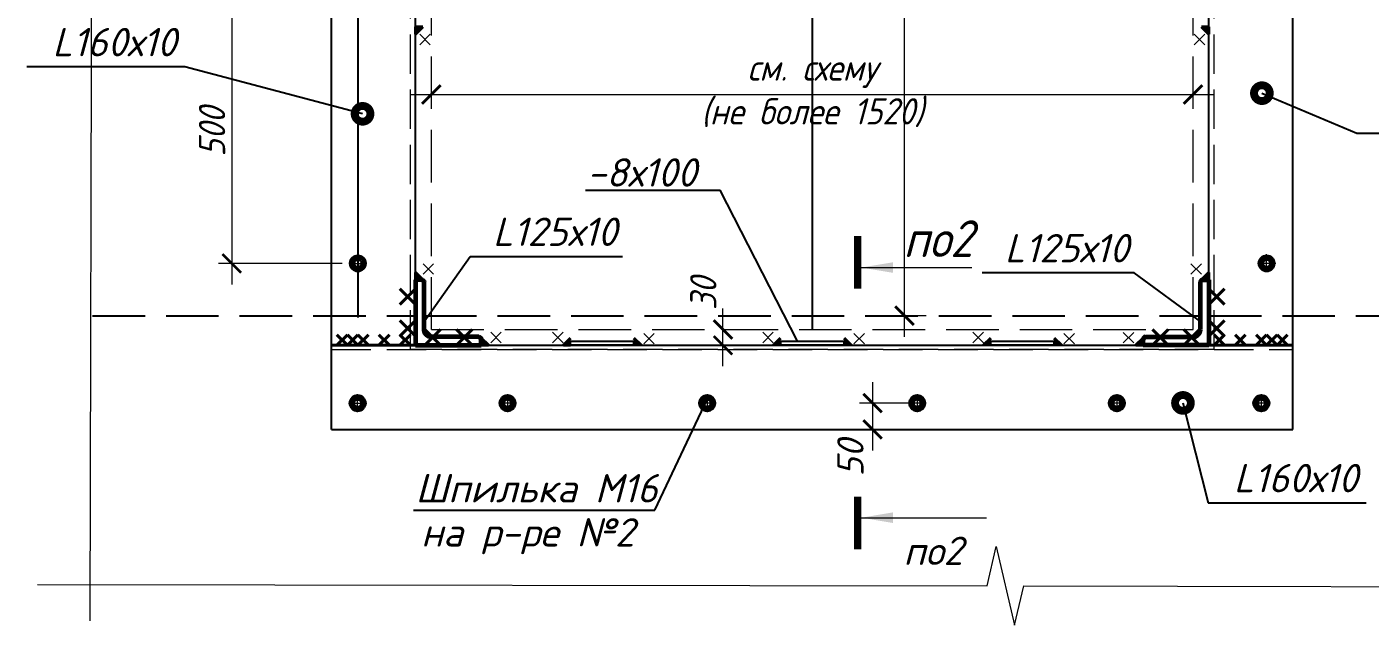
# Model space of a CAD drawing. Header units: millimetres. Extents: x 749182 to 2267578, y 70462 to 311449.
# Drawn here: x 2153316 to 2155873, y 199539 to 200678 of the extents above; entities that cross this region are included whole.
import ezdxf
from ezdxf.enums import TextEntityAlignment as Align

# ---------------------------------------------------------------- set-up
doc = ezdxf.new("R2010")
doc.units = ezdxf.units.MM
doc.linetypes.add('ГОСТ 2.303 4', pattern=[7, 5, -2, 0])
doc.linetypes.add('осеваяX2', pattern=[4, 2.5, -0.5, 0.5, -0.5])
doc.layers.get('Defpoints').update_dxf_attribs({"color": 255})
for name, color, linetype, lineweight in [('1Стены', 252, 'Continuous', 25), ('Оси', 165, 'осеваяX2', 13), ('Размер', 7, 'Continuous', 13), ('размеры', 7, 'Continuous', 9), ('сварка', 156, 'Continuous', 9), ('Стены', 184, 'Continuous', 40), ('штриховка кирпич', 42, 'Continuous', 5)]:
    doc.layers.add(name, color=color, linetype=linetype, lineweight=lineweight)
doc.layers.add('CS_UNPLOTTED', color=254, linetype='Continuous', plot=False)
doc.layers.add('металл', color=124, linetype='Continuous')
doc.layers.add('Текст', color=7, linetype='Continuous')
doc.styles.add('GOST 2.304_new', font='isocpeur.ttf', dxfattribs={"width": 0.9, "oblique": 15})
doc.styles.add('М2', font='isocpeui.ttf')
doc.dimstyles.new('SPDS', dxfattribs={"dimscale": 25, "dimtxt": 2.5, "dimasz": 1.77, "dimexe": 1.25, "dimexo": 0.625, "dimtad": 1, "dimdec": 0, "dimrnd": 0.001, "dimtxsty": 'GOST 2.304_new', "dimblk": 'ARCHTICK', "dimcen": 2.5, "dimdle": 2, "dimclrt": 256, "dimazin": 2, "dimtfac": 0.75, "dimtdec": 0, "dimtmove": 1, "dimatfit": 3, "dimfxl": 0, "dimtolj": 1, "dimlwd": 9, "dimlwe": 9, "dimarcsym": 0})
doc.dimstyles.new('SPDS 1_20', dxfattribs={"dimscale": 20, "dimtxt": 2.5, "dimasz": 1.77, "dimexe": 1.25, "dimexo": 0.625, "dimtad": 1, "dimdec": 0, "dimrnd": 0.001, "dimtxsty": 'М2', "dimblk": 'ARCHTICK', "dimcen": 2.5, "dimdle": 2, "dimclrt": 256, "dimadec": 0, "dimazin": 2, "dimtfac": 0.75, "dimtdec": 0, "dimtmove": 1, "dimatfit": 3, "dimfxl": 0, "dimtolj": 1, "dimlwd": 9, "dimlwe": 9, "dimarcsym": 0})

# ---------------------------------------------------------------- blocks, each defined once
blk = doc.blocks.new('свар')
at = {"layer": 'сварка', "color": 0, "linetype": 'Continuous', "ltscale": 10}
for p, q in [((10, 10), (-10, -10)), ((-10, 10), (10, -10))]:
    blk.add_line(p, q, dxfattribs=at)
blk = doc.blocks.new('м16')
at = {"layer": 'металл', "lineweight": 30, "ltscale": 20}
for p, q in [((-11, 6.4), (0, 12.7)), ((-11, -6.4), (-11, 6.4)), ((0, 12.7), (11, 6.4)), ((11, 6.4), (11, -6.4)), ((0, -12.7), (-11, -6.4)), ((11, -6.4), (0, -12.7))]:
    blk.add_line(p, q, dxfattribs=at)
blk.add_circle((0, 0), 15, dxfattribs=at)
for radius, start, end in [(10.4, 0, 180), (10.4, 180, 0), (6.92, 0, 180), (6.92, 180, 0)]:
    blk.add_arc((0, 0), radius, start, end, dxfattribs=at)
at = {"layer": 'металл', "linetype": 'Continuous', "lineweight": 25, "ltscale": 20}
blk.add_arc((0, 0), 8, 255, 165, dxfattribs=at)
at = {"layer": 'Оси', "ltscale": 20}
for p, q in [((17, 0), (-17.3, 0)), ((0, 17.3), (0, -17.3))]:
    blk.add_line(p, q, dxfattribs=at)
blk = doc.blocks.new('_ArchTick')
at = {"color": 0, "linetype": 'ByBlock', "const_width": 0.15}
blk.add_lwpolyline([(-0.5, -0.5), (0.5, 0.5)], dxfattribs=at)
blk = doc.blocks.new('*D1228')
at = {"layer": 'Defpoints', "color": 0, "lineweight": 20, "ltscale": 20, "transparency": 16777216}
for p in [(2154630.8, 200101.5), (2154640.9, 200101.5), (2154630.8, 200071.5)]:
    blk.add_point(p, dxfattribs=at)
at = {"layer": 'Размер', "color": 0, "lineweight": 9, "ltscale": 20, "transparency": 16777216}
for p, q in [((2154640.9, 200031.5), (2154640.9, 200141.5)), ((2154643.3, 200101.5), (2154665.9, 200101.5)), ((2154643.3, 200071.5), (2154665.9, 200071.5))]:
    blk.add_line(p, q, dxfattribs=at)
at = {"layer": 'Размер', "color": 0, "lineweight": 9, "ltscale": 20, "transparency": 16777216, "xscale": 35.4, "yscale": 35.4, "zscale": 35.4}
for p, rotation in [((2154640.9, 200101.5), 90), ((2154640.9, 200071.5), 270)]:
    blk.add_blockref('_ArchTick', p, dxfattribs=dict(at, rotation=rotation))
at = {"layer": 'Размер', "ltscale": 20, "transparency": 16777216, "insert": (2154603.4, 200169.8), "char_height": 50, "attachment_point": 5, "rotation": 90, "style": 'GOST 2.304_new'}
blk.add_mtext('\\A1;30', dxfattribs=at)
blk = doc.blocks.new('*D1231')
at = {"layer": 'Defpoints', "color": 0, "lineweight": 20, "ltscale": 20, "transparency": 16777216}
for p in [(2154986.3, 202327.9), (2155040.2, 202327.9), (2155040.2, 200127.9)]:
    blk.add_point(p, dxfattribs=at)
at = {"layer": 'Размер', "color": 0, "lineweight": 9, "ltscale": 20, "transparency": 16777216}
for p, q in [((2154986.3, 200087.9), (2154986.3, 202367.9)), ((2155027.7, 202327.9), (2154961.3, 202327.9)), ((2155027.7, 200127.9), (2154961.3, 200127.9))]:
    blk.add_line(p, q, dxfattribs=at)
at = {"layer": 'Размер', "color": 0, "lineweight": 9, "ltscale": 20, "transparency": 16777216, "xscale": 35.4, "yscale": 35.4, "zscale": 35.4}
for p, rotation in [((2154986.3, 202327.9), 90), ((2154986.3, 200127.9), 270)]:
    blk.add_blockref('_ArchTick', p, dxfattribs=dict(at, rotation=rotation))
at = {"layer": 'Размер', "ltscale": 20, "transparency": 16777216, "insert": (2154979.5, 201431.5), "char_height": 50, "width": 670.583, "attachment_point": 5, "rotation": 90, "style": 'М2'}
blk.add_mtext('\\A1;2200 \\P(уточнять по АР)', dxfattribs=at)
blk = doc.blocks.new('*D1232')
at = {"layer": 'Defpoints', "color": 0, "lineweight": 20, "ltscale": 20, "transparency": 16777216}
for p in [(2155535.8, 200549), (2154085.8, 200533.9), (2155535.8, 200533.9)]:
    blk.add_point(p, dxfattribs=at)
at = {"layer": 'размеры', "color": 0, "lineweight": 9, "ltscale": 20, "transparency": 16777216}
for p, q in [((2154085.8, 200546.4), (2154085.8, 200574)), ((2155535.8, 200546.4), (2155535.8, 200574)), ((2154045.8, 200549), (2155575.8, 200549))]:
    blk.add_line(p, q, dxfattribs=at)
at = {"layer": 'размеры', "color": 0, "lineweight": 9, "ltscale": 20, "transparency": 16777216, "xscale": 35.4, "yscale": 35.4, "zscale": 35.4, "rotation": 180}
blk.add_blockref('_ArchTick', (2154085.8, 200549), dxfattribs=at)
at = {"layer": 'размеры', "color": 0, "lineweight": 9, "ltscale": 20, "transparency": 16777216, "xscale": 35.4, "yscale": 35.4, "zscale": 35.4}
blk.add_blockref('_ArchTick', (2155535.8, 200549), dxfattribs=at)
at = {"layer": 'размеры', "ltscale": 20, "transparency": 16777216, "insert": (2154810.8, 200556.2), "char_height": 50, "width": 518.876, "attachment_point": 5, "style": 'GOST 2.304_new'}
blk.add_mtext('\\A1;см. схему \\P(не более 1520)', dxfattribs=at)
blk = doc.blocks.new('*D1238')
at = {"layer": 'Defpoints', "color": 0, "lineweight": 20, "ltscale": 20, "transparency": 16777216}
for p in [(2153928.5, 200727.9), (2153705.7, 200227.5), (2153928.5, 200227.5)]:
    blk.add_point(p, dxfattribs=at)
at = {"layer": 'размеры', "color": 0, "lineweight": 9, "ltscale": 20, "transparency": 16777216}
for p, q in [((2153705.7, 200767.9), (2153705.7, 200187.5)), ((2153916, 200727.9), (2153680.7, 200727.9)), ((2153916, 200227.5), (2153680.7, 200227.5))]:
    blk.add_line(p, q, dxfattribs=at)
at = {"layer": 'размеры', "color": 0, "lineweight": 9, "ltscale": 20, "transparency": 16777216, "xscale": 35.4, "yscale": 35.4, "zscale": 35.4}
for p, rotation in [((2153705.7, 200727.9), 90), ((2153705.7, 200227.5), 270)]:
    blk.add_blockref('_ArchTick', p, dxfattribs=dict(at, rotation=rotation))
at = {"layer": 'размеры', "ltscale": 20, "transparency": 16777216, "insert": (2153668.2, 200477.7), "char_height": 50, "attachment_point": 5, "rotation": 90, "style": 'GOST 2.304_new'}
blk.add_mtext('\\A1;500', dxfattribs=at)
blk = doc.blocks.new('*D1038')
at = {"layer": 'Defpoints', "color": 0, "lineweight": 20, "ltscale": 20, "transparency": 16777216}
for p in [(2155010.7, 199961.5), (2154925.8, 199911.5), (2155010.7, 199911.5)]:
    blk.add_point(p, dxfattribs=at)
at = {"layer": 'Размер', "color": 0, "lineweight": 9, "ltscale": 20, "transparency": 16777216}
for p, q in [((2154925.8, 200001.5), (2154925.8, 199871.5)), ((2154998.2, 199961.5), (2154900.8, 199961.5)), ((2154998.2, 199911.5), (2154900.8, 199911.5))]:
    blk.add_line(p, q, dxfattribs=at)
at = {"layer": 'Размер', "color": 0, "lineweight": 9, "ltscale": 20, "transparency": 16777216, "xscale": 35.4, "yscale": 35.4, "zscale": 35.4}
for p, rotation in [((2154925.8, 199961.5), 90), ((2154925.8, 199911.5), 270)]:
    blk.add_blockref('_ArchTick', p, dxfattribs=dict(at, rotation=rotation))
at = {"layer": 'Размер', "ltscale": 20, "transparency": 16777216, "insert": (2154883.5, 199856.9), "char_height": 50, "attachment_point": 5, "rotation": 90, "style": 'М2'}
blk.add_mtext('\\A1;50', dxfattribs=at)

msp = doc.modelspace()

# ---------------------------------------------------------------- hatches: boundary and pattern name
at = {"layer": 'Стены', "linetype": 'Continuous', "ltscale": 5}
for points in [[(2154055.7786, 200677.8021), (2154055.7786, 200664.1587), (2154069.422, 200677.8021)], [(2155565.7885, 200677.8021), (2155565.7885, 200664.1587), (2155552.145, 200677.8021)], [(2154055.7688, 200196.4884), (2154055.7688, 200210.1318), (2154069.4122, 200196.4884)], [(2155565.7885, 200196.4785), (2155565.7885, 200210.122), (2155552.145, 200196.4785)], [(2154180.7688, 200071.4884), (2154180.7688, 200085.1318), (2154194.4122, 200071.4884)], [(2154350.6857, 200071.4785), (2154337.0423, 200071.4785), (2154350.6857, 200085.122)], [(2154471.3727, 200071.4785), (2154485.0162, 200071.4785), (2154471.3727, 200085.122)], [(2154750.6857, 200071.4785), (2154737.0423, 200071.4785), (2154750.6857, 200085.122)], [(2154871.3727, 200071.4785), (2154885.0162, 200071.4785), (2154871.3727, 200085.122)], [(2155150.6857, 200071.4785), (2155137.0423, 200071.4785), (2155150.6857, 200085.122)], [(2155271.3727, 200071.4785), (2155285.0162, 200071.4785), (2155271.3727, 200085.122)], [(2155440.7786, 200071.4785), (2155440.7786, 200085.122), (2155427.1352, 200071.4785)]]:
    msp.add_hatch(color=256, dxfattribs=at).paths.add_polyline_path(points, flags=0)

# ---------------------------------------------------------------- linework, layer by layer
at = {"layer": '1Стены', "linetype": 'ГОСТ 2.303 4', "lineweight": 13, "ltscale": 15}
for p, q in [((2154045.7786, 200063.4785), (2154045.7786, 202393.4884)), ((2155575.7885, 200063.4785), (2155575.7885, 202393.4884)), ((2153895.7786, 200063.4785), (2155725.7885, 200063.4785)), ((2155575.7885, 200063.4785), (2154045.7786, 200063.4785))]:
    msp.add_line(p, q, dxfattribs=at)
at = {"layer": '1Стены', "linetype": 'ГОСТ 2.303 4', "lineweight": 13, "ltscale": 20}
for p, q in [((2154085.7786, 200101.4785), (2154085.7786, 202327.9098)), ((2155535.7885, 200101.4785), (2155535.7885, 202327.9098)), ((2154085.7786, 200101.4785), (2155535.7885, 200101.4785))]:
    msp.add_line(p, q, dxfattribs=at)
at = {"layer": '1Стены', "color": 6, "linetype": 'ГОСТ 2.303 4', "ltscale": 20}
for p, q in [((2153440.712, 200127.9098), (2154055.7688, 200127.9098)), ((2154071.7688, 200127.9098), (2155549.7885, 200127.9098)), ((2155565.7885, 200127.9098), (2156329.6857, 200127.9098))]:
    msp.add_line(p, q, dxfattribs=at)
at = {"layer": 'CS_UNPLOTTED', "ltscale": 20}
msp.add_line((2153945.7786, 203039.7581), (2153945.7786, 200124.7421), dxfattribs=at)
at = {"layer": 'CS_UNPLOTTED', "ltscale": 100}
msp.add_line((2154810.7835, 202327.9098), (2154810.7835, 200101.4785), dxfattribs=at)
at = {"layer": 'металл', "color": 0, "ltscale": 20}
for p, q in [((2153895.7786, 199911.4785), (2153895.7786, 202597.9098)), ((2155725.7885, 199911.4785), (2155725.7885, 202597.9098)), ((2154055.7786, 200196.4884), (2154055.7786, 202343.4884)), ((2155565.7885, 200073.4785), (2155565.7885, 202343.4884)), ((2154055.7786, 200071.4785), (2153895.7786, 200071.4785)), ((2154055.7786, 200071.4785), (2153895.7786, 200071.4785)), ((2153895.7786, 200071.4785), (2155725.7885, 200071.4785)), ((2155565.7885, 200071.4785), (2155725.7885, 200071.4785)), ((2155565.7885, 200071.4785), (2155725.7885, 200071.4785)), ((2153895.7786, 199911.4785), (2155725.7885, 199911.4785))]:
    msp.add_line(p, q, dxfattribs=at)
at = {"layer": 'металл', "color": 0, "linetype": 'Continuous', "lineweight": 60, "ltscale": 20, "extrusion": (0, 0, -1)}
for p, q in [((2154055.7688, 200196.4884), (2154055.7688, 200071.4884)), ((2154067.1688, 200196.4884), (2154055.7688, 200196.4884)), ((2154071.7688, 200101.4884), (2154071.7688, 200191.8884)), ((2154176.1688, 200087.4884), (2154085.7688, 200087.4884)), ((2154180.7688, 200071.4884), (2154180.7688, 200082.8884)), ((2154055.7688, 200071.4884), (2154180.7688, 200071.4884))]:
    msp.add_line(p, q, dxfattribs=at)
at = {"layer": 'металл', "color": 0, "linetype": 'Continuous', "lineweight": 60, "ltscale": 20}
for p, q in [((2155549.7885, 200101.4785), (2155549.7885, 200191.8785)), ((2155554.3885, 200196.4785), (2155565.7885, 200196.4785)), ((2155565.7885, 200196.4785), (2155565.7885, 200071.4785)), ((2155440.7885, 200071.4785), (2155440.7885, 200082.8785)), ((2155445.3885, 200087.4785), (2155535.7885, 200087.4785)), ((2155565.7885, 200071.4785), (2155440.7885, 200071.4785))]:
    msp.add_line(p, q, dxfattribs=at)
at = {"layer": 'металл', "ltscale": 20}
for points in [[(2154350.7835, 200071.4785), (2154350.7835, 200079.4785), (2154470.7835, 200079.4785), (2154470.7835, 200071.4785)], [(2154750.7835, 200071.4785), (2154750.7835, 200079.4785), (2154870.7835, 200079.4785), (2154870.7835, 200071.4785)], [(2155150.7835, 200071.4785), (2155150.7835, 200079.4785), (2155270.7835, 200079.4785), (2155270.7835, 200071.4785)]]:
    msp.add_lwpolyline(points, close=True, dxfattribs=at)
at = {"layer": 'металл', "linetype": 'Continuous', "lineweight": 60, "ltscale": 20, "extrusion": (0, 0, -1)}
for centre, radius, start, end in [((-2154067.1688, 200191.8884), 4.6, 90, 180), ((-2154085.7688, 200101.4884), 14, 270, 0), ((-2154176.1688, 200082.8884), 4.6, 90, 180)]:
    msp.add_arc(centre, radius, start, end, dxfattribs=at)
at = {"layer": 'металл', "linetype": 'Continuous', "lineweight": 60, "ltscale": 20}
for centre, radius, start, end in [((2155554.3885, 200191.8785), 4.6, 90, 180), ((2155535.7885, 200101.4785), 14, 270, 0), ((2155445.3885, 200082.8785), 4.6, 90, 180)]:
    msp.add_arc(centre, radius, start, end, dxfattribs=at)
at = {"layer": 'Размер', "linetype": 'Continuous', "ltscale": 20}
for p, q in [((2154904.3448, 200219.5625), (2155114.606, 200219.5625)), ((2154904.3448, 199743.2784), (2155142.7705, 199743.2784))]:
    msp.add_line(p, q, dxfattribs=at)
at = {"layer": 'Размер', "linetype": 'Continuous', "ltscale": 20, "const_width": 14}
for points in [[(2154897.3448, 200279.5625), (2154897.3448, 200179.5625)], [(2154897.3448, 199683.2784), (2154897.3448, 199783.2784)]]:
    msp.add_lwpolyline(points, dxfattribs=at)
at = {"layer": 'Размер', "linetype": 'Continuous', "ltscale": 20}
for points in [[(2154904.3448, 200219.5625), (2154964.4348, 200229.6181), (2154964.4348, 200209.5069)], [(2154904.3448, 199743.2784), (2154964.4348, 199753.334), (2154964.4348, 199733.2228)]]:
    msp.add_solid(points, dxfattribs=at)
at = {"layer": 'Стены', "color": 0, "linetype": 'Continuous', "ltscale": 5}
for p, q in [((2154055.7786, 200677.8021), (2154055.7786, 200664.1587)), ((2154055.7786, 200664.1587), (2154069.422, 200677.8021)), ((2154069.422, 200677.8021), (2154055.7786, 200677.8021)), ((2155565.7885, 200664.1587), (2155552.145, 200677.8021)), ((2155552.145, 200677.8021), (2155565.7885, 200677.8021)), ((2155565.7885, 200677.8021), (2155565.7885, 200664.1587)), ((2154055.7688, 200196.4884), (2154055.7688, 200210.1318)), ((2154055.7688, 200210.1318), (2154069.4122, 200196.4884)), ((2155565.7885, 200210.122), (2155552.145, 200196.4785)), ((2155565.7885, 200196.4785), (2155565.7885, 200210.122)), ((2154069.4122, 200196.4884), (2154055.7688, 200196.4884)), ((2155552.145, 200196.4785), (2155565.7885, 200196.4785)), ((2154180.7688, 200071.4884), (2154180.7688, 200085.1318)), ((2154180.7688, 200085.1318), (2154194.4122, 200071.4884)), ((2154337.0423, 200071.4785), (2154350.6857, 200085.122)), ((2154485.0162, 200071.4785), (2154471.3727, 200085.122)), ((2154737.0423, 200071.4785), (2154750.6857, 200085.122)), ((2154885.0162, 200071.4785), (2154871.3727, 200085.122)), ((2155137.0423, 200071.4785), (2155150.6857, 200085.122)), ((2155285.0162, 200071.4785), (2155271.3727, 200085.122)), ((2155440.7786, 200085.122), (2155427.1352, 200071.4785)), ((2155440.7786, 200071.4785), (2155440.7786, 200085.122)), ((2154194.4122, 200071.4884), (2154180.7688, 200071.4884)), ((2154350.6857, 200071.4785), (2154337.0423, 200071.4785)), ((2155427.1352, 200071.4785), (2155440.7786, 200071.4785))]:
    msp.add_line(p, q, dxfattribs=at)
at = {"layer": 'Стены', "color": 0, "linetype": 'Continuous', "ltscale": 15}
for p, q in [((2154055.7589, 200178.9884), (2154025.7589, 200148.9884)), ((2154055.7589, 200148.9884), (2154025.7589, 200178.9884)), ((2154055.7589, 200196.4884), (2154055.7589, 200071.4884)), ((2155565.7983, 200196.4785), (2155565.7983, 200071.4785)), ((2155565.7983, 200178.9785), (2155595.7983, 200148.9785)), ((2155565.7983, 200148.9785), (2155595.7983, 200178.9785)), ((2154055.7589, 200118.9884), (2154025.7589, 200088.9884)), ((2154055.7589, 200088.9884), (2154025.7589, 200118.9884)), ((2154103.2639, 200071.4823), (2154073.2615, 200101.4799)), ((2154073.2639, 200071.4799), (2154103.2615, 200101.4823)), ((2154163.2639, 200071.487), (2154133.2615, 200101.4846)), ((2154133.2639, 200071.4846), (2154163.2615, 200101.487)), ((2155488.2835, 200071.4724), (2155458.2812, 200101.4701)), ((2155458.2835, 200071.4701), (2155488.2812, 200101.4724)), ((2155548.2835, 200071.4771), (2155518.2812, 200101.4748)), ((2155518.2835, 200071.4748), (2155548.2812, 200101.4771)), ((2155565.7983, 200118.9785), (2155595.7983, 200088.9785)), ((2155565.7983, 200088.9785), (2155595.7983, 200118.9785)), ((2154180.7688, 200071.4884), (2154055.7589, 200071.4785)), ((2155565.7885, 200071.4785), (2155440.7786, 200071.4687))]:
    msp.add_line(p, q, dxfattribs=at)
at = {"layer": 'Стены', "color": 0, "linetype": 'Continuous', "ltscale": 10}
for p, q in [((2153905.7786, 200071.4785), (2153925.7786, 200091.4785)), ((2153925.7786, 200071.4785), (2153905.7786, 200091.4785)), ((2153945.7786, 200071.4785), (2153925.7786, 200091.4785)), ((2153925.7786, 200071.4785), (2153945.7786, 200091.4785)), ((2153945.7786, 200071.4785), (2153965.7786, 200091.4785)), ((2153965.7786, 200071.4785), (2153945.7786, 200091.4785)), ((2153985.7786, 200071.4785), (2154005.7786, 200091.4785)), ((2154005.7786, 200071.4785), (2153985.7786, 200091.4785)), ((2154025.7786, 200071.4785), (2154045.7786, 200091.4785)), ((2154045.7786, 200071.4785), (2154025.7786, 200091.4785)), ((2155575.7885, 200071.4785), (2155595.7885, 200091.4785)), ((2155595.7885, 200071.4785), (2155575.7885, 200091.4785)), ((2155595.7885, 200071.4785), (2155575.7885, 200091.4785)), ((2155575.7885, 200071.4785), (2155595.7885, 200091.4785)), ((2155615.7885, 200071.4785), (2155635.7885, 200091.4785)), ((2155635.7885, 200071.4785), (2155615.7885, 200091.4785)), ((2155635.7885, 200071.4785), (2155615.7885, 200091.4785)), ((2155615.7885, 200071.4785), (2155635.7885, 200091.4785)), ((2155655.7885, 200071.4785), (2155675.7885, 200091.4785)), ((2155675.7885, 200071.4785), (2155655.7885, 200091.4785)), ((2155675.7885, 200071.4785), (2155655.7885, 200091.4785)), ((2155655.7885, 200071.4785), (2155675.7885, 200091.4785)), ((2155695.7885, 200071.4785), (2155675.7885, 200091.4785)), ((2155675.7885, 200071.4785), (2155695.7885, 200091.4785)), ((2155675.7885, 200071.4785), (2155695.7885, 200091.4785)), ((2155695.7885, 200071.4785), (2155675.7885, 200091.4785)), ((2155695.7885, 200071.4785), (2155715.7885, 200091.4785)), ((2155715.7885, 200071.4785), (2155695.7885, 200091.4785)), ((2155715.7885, 200071.4785), (2155695.7885, 200091.4785)), ((2155695.7885, 200071.4785), (2155715.7885, 200091.4785)), ((2153895.7786, 200071.4785), (2154055.7786, 200071.4785)), ((2155565.7885, 200071.4785), (2155725.7885, 200071.4785)), ((2155725.7885, 200071.4785), (2155565.7885, 200071.4785))]:
    msp.add_line(p, q, dxfattribs=at)
at = {"layer": 'Текст', "ltscale": 20}
for p, q in [((2153616.2464, 200601.8235), (2153315.6764, 200601.8235)), ((2153954.7553, 200512.2817), (2153616.2464, 200601.8235)), ((2155666.8118, 200551.6047), (2155847.575, 200475.6745)), ((2155847.575, 200475.6745), (2156148.145, 200475.6745)), ((2154379.4643, 200366.6049), (2154635.2314, 200366.6049)), ((2154782.6683, 200079.4785), (2154635.2314, 200366.6049)), ((2154071.7786, 200116.6785), (2154159.7352, 200240.7218)), ((2154159.7352, 200240.7218), (2154449.3702, 200240.7218)), ((2155423.7034, 200209.4619), (2155134.0684, 200209.4619)), ((2155549.7885, 200116.6785), (2155423.7034, 200209.4619)), ((2154511.425, 199757.5622), (2154610.7835, 199968.3965)), ((2155516.5381, 199961.8316), (2155564.5445, 199771.6938)), ((2155564.5445, 199771.6938), (2155865.1145, 199771.6938)), ((2154051.69, 199757.5622), (2154511.425, 199757.5622))]:
    msp.add_line(p, q, dxfattribs=at)
at = {"layer": 'Текст', "ltscale": 20, "const_width": 30}
for points in [[(2155674.3118, 200551.6047, 1), (2155659.3118, 200551.6047, 1)], [(2153962.2553, 200512.2817, 1), (2153947.2553, 200512.2817, 1)], [(2155524.0381, 199961.8316, 1), (2155509.0381, 199961.8316, 1)]]:
    msp.add_lwpolyline(points, format="xyb", close=True, dxfattribs=at)
at = {"layer": 'штриховка кирпич', "linetype": 'Continuous', "ltscale": 20}
for points in [[(2153441.3424, 203267.4958), (2153438.5835, 200945.5637), (2153513.5586, 200927.9571), (2153363.509, 200893.1703), (2153438.4841, 200875.5638), (2153435.7252, 199546.96)], [(2153335.6422, 199615.9221), (2155143.5852, 199613.774), (2155161.1917, 199688.749), (2155195.9786, 199538.6995), (2155213.5851, 199613.6745), (2156382.832, 199610.9157)]]:
    msp.add_lwpolyline(points, dxfattribs=at)

# ---------------------------------------------------------------- block references
at = {"layer": 'Размер', "color": 0, "xscale": -1}
for p, rotation in [((2154073.5376, 200653.7563), 89.99999999762781), ((2154079.9431, 200216.702), 89.99999999762781), ((2154208.8151, 200086.2175), 180)]:
    msp.add_blockref('свар', p, dxfattribs=dict(at, rotation=rotation))
at = {"layer": 'Размер', "color": 0}
for p, rotation in [((2155548.0295, 200653.7563), 270.0000000023722), ((2155541.6141, 200216.6922), 270.0000000023722), ((2154326.6399, 200086.2285), 180), ((2154500.0053, 200084.2248), 180), ((2154726.6399, 200086.2285), 180), ((2154900.0053, 200084.2248), 180), ((2155126.6399, 200086.2285), 180), ((2155300.0053, 200084.2248), 180), ((2155412.7322, 200086.2076), 180)]:
    msp.add_blockref('свар', p, dxfattribs=dict(at, rotation=rotation))
at = {"layer": 'Размер', "xscale": -1, "rotation": 89.99999999988889}
for p in [(2153945.7786, 200227.4785), (2153945.3311, 199961.306)]:
    msp.add_blockref('м16', p, dxfattribs=at)
at = {"layer": 'Размер', "rotation": 270.0000000001111}
for p in [(2155675.7885, 200227.4785), (2155665.786, 199961.306)]:
    msp.add_blockref('м16', p, dxfattribs=at)
at = {"layer": 'Размер'}
for p in [(2154230.7847, 199961.4785), (2154610.7835, 199961.4785), (2155010.6564, 199961.4785), (2155390.6576, 199961.4785)]:
    msp.add_blockref('м16', p, dxfattribs=at)

# ---------------------------------------------------------------- texts
at = {"layer": 'Размер', "linetype": 'Continuous', "ltscale": 20, "style": 'GOST 2.304_new', "oblique": 15, "width": 0.9}
msp.add_text('по2', height=70, dxfattribs=at).set_placement((2154984.3448, 200239.5625))
at = {"layer": 'Текст', "ltscale": 20, "style": 'М2'}
for s, p in [('L160х10', (2153482.3639, 200621.8235)), ('-8х100', (2154486.2473, 200373.6695)), ('L125х10', (2154320.9552, 200260.7218)), ('L125х10', (2155295.2884, 200229.4619)), ('L160х10', (2155731.232, 199791.6938)), ('Шпилька М16', (2154285.8538, 199772.3444))]:
    msp.add_text(s, height=54, dxfattribs=at).set_placement(p, align=Align.CENTER)
msp.add_text('на р-ре №2', height=54, dxfattribs=at).set_placement((2154269.0994, 199742.3757), align=Align.TOP_CENTER)
msp.add_text('по2', height=54, dxfattribs=at).set_placement((2154984.3448, 199653.2784))

# ---------------------------------------------------------------- dimensions: what is measured, and where the dimension line sits
at = {"layer": 'Размер', "ltscale": 20}
dim = msp.add_linear_dim(base=(2154986.318, 202327.9098), p1=(2155040.2247, 200127.9098), p2=(2155040.2247, 202327.9098), angle=90, text='<> \\P(уточнять по АР)', dimstyle='SPDS 1_20', override={"dimtxsty": 'М2'}, dxfattribs=at)
dim.commit()
dim.dimension.update_dxf_attribs({"geometry": '*D1231', "text_midpoint": (2155068.7016, 201431.5439), "dimtype": 160})
for base, p1, p2, override, picture, middle, dimtype in [((2154640.947, 200101.4785), (2154630.7786, 200071.4785), (2154630.7786, 200101.4785), {"dimscale": 20, "dimfxl": 1.25, "dimtfill": 0, "dimarcsym": 1}, '*D1228', (2154640.947, 200169.7988), 161), ((2154925.7669, 199911.4785), (2155010.6564, 199961.4785), (2155010.6564, 199911.4785), {"dimscale": 20, "dimtxsty": 'М2', "dimfxl": 1.25, "dimtfill": 0, "dimarcsym": 1}, '*D1038', (2154920.9918, 199856.9152), 160)]:
    dim = msp.add_linear_dim(base=base, p1=p1, p2=p2, angle=90, dimstyle='SPDS', override=override, dxfattribs=at)
    dim.commit()
    dim.dimension.update_dxf_attribs({"geometry": picture, "text_midpoint": middle, "dimtype": dimtype})
at = {"layer": 'размеры', "ltscale": 20}
dim = msp.add_linear_dim(base=(2153705.7475, 200227.4785), p1=(2153928.4929, 200727.8999), p2=(2153928.4929, 200227.4785), angle=90, dimstyle='SPDS', override={"dimscale": 20, "dimfxl": 1.25, "dimtfill": 0, "dimarcsym": 1}, dxfattribs=at)
dim.commit()
dim.dimension.update_dxf_attribs({"geometry": '*D1238', "text_midpoint": (2153668.2475, 200477.6892)})
dim = msp.add_linear_dim(base=(2155535.7885, 200549.0278), p1=(2154085.7786, 200533.9203), p2=(2155535.7885, 200533.9203), text='см. схему \\P(не более 1520)', dimstyle='SPDS', override={"dimscale": 20, "dimfxl": 1.25, "dimtfill": 0, "dimarcsym": 1}, dxfattribs=at)
dim.commit()
dim.dimension.update_dxf_attribs({"geometry": '*D1232', "text_midpoint": (2154810.7835, 200472.0467), "dimtype": 160})

doc.saveas('drawing.dxf')
